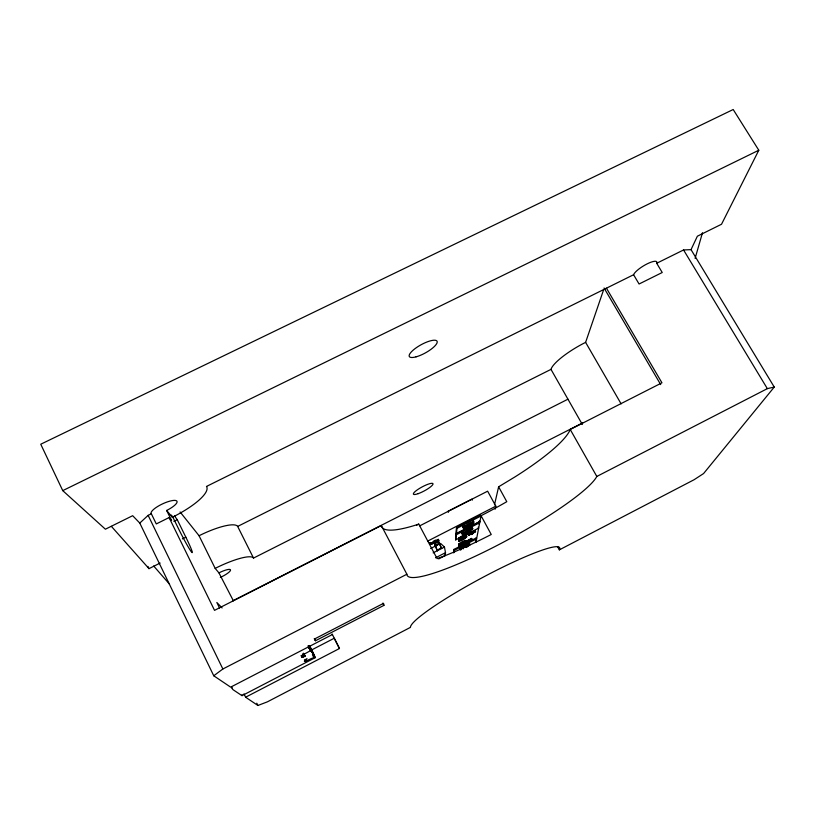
<?xml version="1.0" encoding="UTF-8"?>
<svg xmlns="http://www.w3.org/2000/svg" width="815" height="815" viewBox="0 0 815 815"><rect width="100%" height="100%" fill="white"/><g stroke="black" fill="none" stroke-linecap="round" stroke-linejoin="round"><path stroke-width="1.22" d="M438.765 540.294L434.466 543.401L434.497 542.749L431.502 544.288L431.003 543.35L435.302 540.233L435.781 541.822L438.765 540.294L438.266 539.357L435.281 540.885L435.781 541.822M431.502 544.288L431.013 543.075M434.497 543.9L437.4 550.767L434.497 543.9L438.755 541.71L441.638 548.587L438.878 542.78M431.512 544.013L434.507 542.484L434.028 540.885M435.281 540.885L435.302 540.233M438.745 540.569L438.266 539.357M438.755 541.71L438.755 542.393M438.694 558.927L445.265 555.545L445.499 552.672L444.46 547.038L440.569 543.422L438.358 544.552M453.609 552.835L454.006 549.371L476.133 537.982L476.602 538.847L454.475 550.237L454.21 552.55M455.687 539.907L456.298 534.742L479.699 522.731L479.2 521.814L455.799 533.825L455.687 539.907L478.67 528.1L478.181 527.193M456.42 533.693L457.052 528.293L480.982 516.017L480.473 515.08L456.543 527.346L455.921 532.766L456.42 533.693L479.913 521.631L479.414 520.704M458.764 538.073L458.947 541.292C468.248 539.642 469.185 530.402 458.764 538.073L458.947 541.292M463.287 544.451L465.538 542.943L464.621 541.792C467.963 539.917 464.876 543.055 465.711 542.27C468.462 538.257 459.314 543.147 458.937 543.737L459.12 546.834L466.924 542.148L464.204 543.065M459.12 546.834L458.937 543.737M460.363 540.304L460.475 539.51L465.497 537.248L460.363 540.304L459.884 539.408L461.626 538.511M468.105 534.497L470.958 533.03L471.447 533.927L468.594 535.394L468.105 534.497L472.333 531.492L472.71 533.03L475.553 531.563L475.074 530.667L472.221 532.134L472.71 533.03M467.688 540.691L471.6 538.43L472.017 539.581L468.156 541.567L467.688 540.691L471.6 538.43M468.594 535.394L468.156 534.222M468.156 541.567L467.728 540.416M470.856 533.682L470.958 533.03M471.447 533.927L471.335 534.569L472.547 533.947L472.17 532.409M468.635 535.129L471.488 533.662L471.111 532.114M472.659 533.305L475.512 531.838L475.074 530.667M475.44 541.588L476.133 537.982M478.792 523.964L479.2 521.814M475.909 542.454L481.054 515.712A107.672 19.509 -28.6 0 0 506.787 501.694L498.617 486.8L514.948 476.918A107.386 20.844 -28.6 0 0 570.215 429.464L661.943 382.805L606.442 288.184M308.753 647.548L310.515 650.665L301.183 655.81L302.141 657.43L304.963 656.034L303.404 653.161M309.099 647.833L308.508 648.292M494.501 504.801L498.617 486.8M495.123 509.192L495.826 506.176L487.635 491.18L419.807 525.807M465.457 533.519L464.968 532.602L461.993 533.448L462.492 534.365L463.215 533.265A6.041 0.988 -28.3 0 0 468.299 530.932L469.603 530.158A6.041 0.988 -28.3 0 0 472.435 527.733L471.854 528.497L472.343 529.414M466.404 527.132L465.905 526.205L462.869 527.05L463.378 527.977L464.112 526.857A6.174 1.029 -28.4 0 0 469.318 524.493L470.642 523.699A6.174 1.029 -28.4 0 0 473.546 521.203L472.955 521.997L473.454 522.924M695.103 258.396L702.489 232.723M180.105 511.963L199.064 535.73A36.96 8.751 -25.9 0 1 237.664 526.429L550.991 369.368A35.29 8.16 -30.1 0 1 585.608 342.361L603.701 289.519M462.625 536.341L464.733 535.547L462.635 537.004M462.93 539.235L462.451 538.338L465.202 536.555L464.744 535.598M465.273 542.871L462.981 543.9C462.085 542.199 467.168 540.202 462.329 542.25L462.798 543.126L465.253 542.138L462.543 543.951L463.022 544.827M466.119 534.854L464.57 536.107L466.374 535.536L465.059 537.004L466.944 536.555M466.129 540.569L464.621 541.792M243.97 693.84L245.61 697.212L257.907 705.484L267.412 701.827L410.465 627.367A84.617 10.279 -28.3 0 1 488.796 574.229A84.617 10.279 -28.3 0 1 559.345 549.86L694.125 479.709L703.579 473.546L774.25 387.064L691.028 249.635L697.375 236.207L721.53 224.247L758.796 150.245L733.194 109.516L40.75 444.226L62.745 490.63L105.39 529.2L132.662 515.701L139.783 523.077L213.754 675.778L230.645 687.147L332.479 634.477M462.971 538.97C463.368 535.75 468.747 535.078 459.242 538.98M139.783 523.077L148.136 515.355L151.335 513.776A14.283 3.851 -25.3 0 1 161.431 504.414A14.283 3.851 -25.3 0 1 176.835 501.072A14.283 3.851 -25.3 0 1 166.647 510.455L171.568 520.49L169.082 517.566L156.286 523.933L151.335 513.776M462.645 526.796A6.174 1.029 -28.4 0 0 463.287 527.05L463.378 527.977A6.174 1.029 -28.4 0 1 464.02 526.673L466.761 524.789A6.174 1.029 -28.4 0 1 473.627 521.855L473.138 520.917M461.911 533.428A6.041 0.988 -28.3 0 0 462.4 533.448L462.492 534.365A6.041 0.988 -28.3 0 1 463.114 533.112L465.793 531.278A6.041 0.988 -28.3 0 1 472.506 528.385L472.028 527.468M463.165 548.903L462.696 548.037L459.884 548.882L460.343 549.748A5.715 0.876 -28.3 0 1 460.933 548.617L463.46 546.896A5.715 0.876 -28.3 0 1 470.011 544.135A5.715 0.876 -28.3 0 1 466.363 547.293M213.754 675.778L222.862 668.993L406.889 574.239A108.263 16.83 -28.6 0 0 496.304 545.877A108.263 16.83 -28.6 0 0 596.814 476.449L767.343 388.643L774.25 387.064M464.143 537.442L466.516 535.649L462.421 537.37L462.9 538.267M439.509 543.574L435.363 546.05L439.55 543.707M469.532 543.85A5.715 0.886 -28.3 0 1 467.077 545.724L465.854 546.447A5.715 0.886 -28.3 0 1 461.035 548.678L460.77 549.718A5.715 0.876 -28.3 0 0 461.412 549.565M463.052 544.573C462.625 542.882 467.209 540.977 462.513 543.024M463.786 537.543L463.114 537.9M463.847 543.198L460.648 544.858L462.798 543.126M242.218 695.552L315.364 657.613L312.44 651.593M245.61 697.212L339.468 648.516L332.133 633.989M315.456 640.763L383.926 605.372L383.539 603.334L314.407 639.052L315.456 640.763L314.315 638.512M310.556 650.502L334.252 638.237L339.468 648.516M462.859 535.058L466.139 533.377M437.309 550.115L441.506 547.792M473.128 531.92L475.023 530.942M471.6 533.01L472.822 532.389M433.142 552.855L444.46 547.038M459.416 544.624L466.608 541.455M435.546 557.806L445.499 552.672M462.981 543.9L460.607 545.123L460.506 545.887L460.037 545.001M468.207 541.292L472.068 539.306M427.875 540.997L495.826 506.176M431.003 543.35L433.998 541.812L434.466 543.401M436.259 540.651L438.246 539.632M434.527 541.832L435.811 541.17M463.755 528.741L467.107 527.02M435.241 545.296L439.499 543.106M430.615 548.526L436.147 545.693M416.496 525.247L418.757 524.096L437.115 558.632L442.209 556.767A108.049 17.818 -28.6 0 0 491.241 534.487L481.054 515.712M232.53 600.971L582.725 422.883M418.757 524.096L416.781 524.758A107.386 20.844 -28.6 0 1 381.318 525.522L214.528 610.354L169.082 517.566M199.064 535.73L215.17 568.381A37.154 7.885 -26.2 0 1 253.516 558.081L567.953 399.197M111.38 526.368L148.992 568.646L160.148 563.053M182.448 538.878L185.84 537.187L177.252 519.695L174.461 515.834M173.87 521.376L177.252 519.695M691.028 249.635L683.561 249.961L656.707 263.265A13.611 3.484 -31.4 0 0 647.242 263.815A13.611 3.484 -31.4 0 0 633.581 274.737L206.501 486.433A47.637 12.857 -25.3 0 1 172.352 517.27L166.647 510.455M304.127 656.544L305.156 656.085M315.364 657.613C314.437 655.973 298.066 666.14 306.99 658.53M62.745 490.63L758.796 150.245M465.222 536.494L460.607 538.542L460.506 539.235L462.777 538.073L462.299 537.167M311.075 650.727L312.359 652.56L310.138 649.219M312.675 653.324L313.765 655.331L308.539 646.244M460.414 547.792L461.616 548.087L461.249 547.15M302.141 657.43L301.285 655.576M462.981 526.245L464.02 526.673M462.105 532.684L463.114 533.112M459.976 548.2L460.933 548.617M222.098 607.949L216.841 602.489L219.53 607.97M308.376 646.071L309.71 648.638M153.678 565.997L169.54 584.192M215.17 568.381L218.94 572.874L233.355 600.767M308.661 647.09L309.282 648.017M683.561 249.961L767.343 388.643M656.707 263.265L662.228 272.505L639.072 284.007L633.581 274.737M604.068 288.011L660.68 384.588M585.608 342.361L621.122 403.863M550.991 369.368L582.348 424.513M570.215 429.464L596.814 476.449M557.531 546.57L559.345 549.86M472.343 500.094L471.844 499.167L447.955 511.362L448.454 512.299M472.058 533.051L472.547 533.947M471.009 532.755L471.488 533.662M471.549 538.705L472.017 539.581M465.752 534.752L466.241 535.659M466.007 535.567L466.486 536.464M465.711 535.323L466.588 537.014M464.642 535.119L465.131 536.025M465.304 536.739L465.783 537.625M464.519 535.516L465.508 537.289M469.206 544.175L469.674 545.041M464.448 535.934L465.243 537.217M464.795 536.698L465.273 537.594M463.827 535.761L464.305 536.667M464.244 537.095L464.723 537.992M463.949 536.616L464.428 537.513M466.465 541.343L466.944 542.22M463.623 536.464L464.621 538.328M465.773 540.488L466.251 541.364M466.017 541.262L466.496 542.138M465.732 541.028L466.588 542.668M462.716 536.046L463.205 536.942M463.429 537.574L463.918 538.471M464.693 540.844L465.161 541.731M464.784 541.303L465.263 542.179M465.334 542.383L465.813 543.259M464.57 541.231L465.538 542.943M464.499 541.629L465.304 543.228M456.543 527.346L457.052 528.293M463.888 541.476L464.356 542.352M464.01 542.281L464.774 543.625M463.694 542.148L464.672 543.941M462.808 541.751L463.277 542.637M463.511 543.208L463.98 544.084M462.991 546.03L463.46 546.896M455.799 533.825L456.298 534.742M454.006 549.371L454.475 550.237M434.008 541.537L434.507 542.484M381.318 525.522L406.889 574.239M308.335 645.684L310.464 649.759M382.765 603.151L383.926 605.372M311.513 650.727L312.858 653.355M309.415 645.521L312.064 650.686M313.459 654.282L314.824 657.012M308.243 645.949L310.515 650.665M312.4 654.669L313.765 657.389M304.026 654.16L304.963 656.034M302.65 653.875L304.056 656.676M305.513 659.366L306.42 661.189M302.385 655.189L303.323 657.053M237.664 526.429L253.516 558.081M304.443 659.753L305.36 661.576M310.393 647.477L313.317 653.243M172.362 516.16L178.332 528.334A22.219 1.375 62.9 0 0 191.586 552.122A22.219 1.375 62.9 0 0 185.84 537.187M171.262 515.039L172.352 517.27M256.796 703.213L257.907 705.484M148.136 515.355L222.862 668.993M147.902 566.394L148.992 568.646M312.257 652.418L309.354 646.326L313.989 654.914L313.215 653.192M464.367 525.074L464.764 526.093M463.45 531.553L463.847 532.541M469.939 528.039L470.275 529.027M467.382 543.829L467.698 544.766M470.642 523.699L470.968 524.738M469.603 530.158L469.919 531.176A6.041 0.988 -28.3 0 1 462.94 534.355M467.077 545.724L467.382 546.682M444.837 553.528L445.265 555.545M460.271 548.862L460.343 549.748M473.627 521.855A6.174 1.029 -28.4 0 1 470.999 524.717A6.174 1.029 -28.4 0 1 463.837 527.967M472.506 528.385A6.041 0.988 -28.3 0 1 469.939 531.156M231.45 687.534A13.478 1.08 63.4 0 0 233.141 689.755L241.984 695.664A12.857 0.978 63.4 0 0 242.055 694.675M309.313 648.353A1.61 0.866 -26.9 0 1 309.547 648.465M232.204 687.829A11.318 0.907 63.4 0 1 231.643 687.218M218.94 572.874A11.145 2.364 -26.2 0 1 230.523 569.909A11.145 2.364 -26.2 0 1 220.325 577.438M429.882 542.596L430.371 543.819L429.882 542.596M418.217 493.646A11.084 2.262 -28.2 0 0 433.03 483.957A11.084 2.262 -28.2 0 0 418.35 489.153A11.084 2.262 -28.2 0 0 418.217 493.646M416.047 356.848A15.821 4.605 -28.9 0 0 437.217 342.005A15.821 4.605 -28.9 0 0 416.312 347.71A15.821 4.605 -28.9 0 0 416.047 356.848"/></g></svg>
